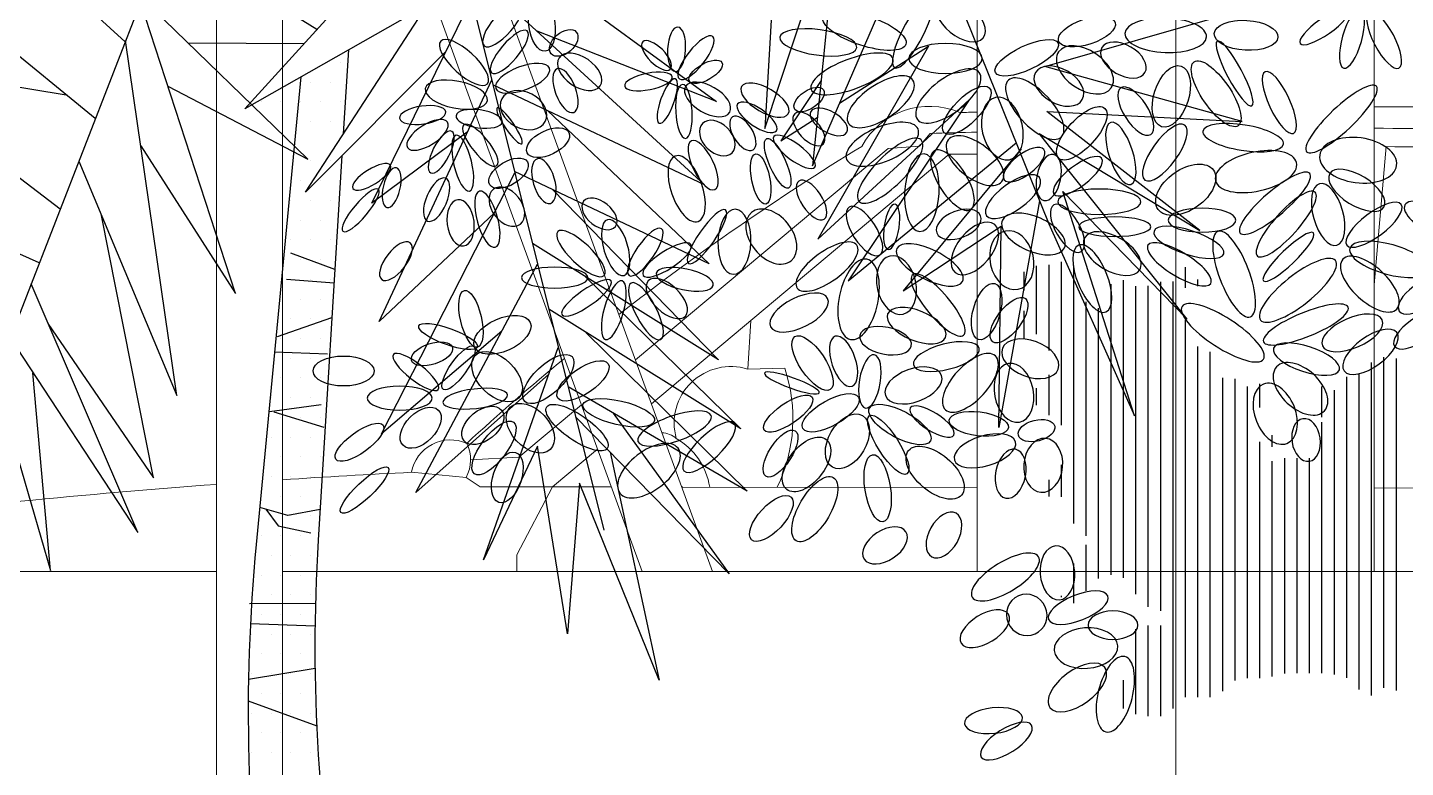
# Model space of a CAD drawing. Header units: millimetres. Extents: x 485872 to 486142, y -52344 to -52207.
# Drawn here: x 485931.875 to 485933.957, y -52337.073 to -52335.954 of the extents above; entities that cross this region are included whole.
import ezdxf

# ---------------------------------------------------------------- set-up
doc = ezdxf.new("R2010")
doc.units = ezdxf.units.MM
doc.header["$LTSCALE"] = 15
doc.linetypes.add('DASHDOTX2', pattern=[50.8, 25.4, -12.7, 0, -12.7])
doc.layers.add('251', color=251, linetype='Continuous')

# ---------------------------------------------------------------- blocks, each defined once
blk = doc.blocks.new('m4')
at = {"color": 116}
for p, q in [((1152959.275128423, 193826.0937517751), (1152959.275128423, 193828.4165380252)), ((1152960.837628423, 193820.567161775), (1152960.837628423, 193829.1717480252)), ((1152962.400128423, 193818.5246742751), (1152962.400128423, 193829.3240230251)), ((1152963.962628423, 193809.109369275), (1152963.962628423, 193829.6644817751)), ((1152965.525128423, 193796.711334275), (1152965.525128423, 193829.2179405251)), ((1152979.587628423, 193826.4158455252), (1152979.587628423, 193829.0008467751)), ((1152970.212628423, 193790.2597405251), (1152970.212628423, 193826.8848680251)), ((1152971.775128423, 193789.859359275), (1152971.775128423, 193827.3926942751)), ((1152973.337628423, 193787.8011817751), (1152973.337628423, 193826.6106155251)), ((1152981.150128423, 193826.6106155251), (1152981.150128423, 193827.4383467751)), ((1152959.275128423, 193820.0463292751), (1152959.275128423, 193823.5156342751)), ((1152967.087628423, 193795.1488342751), (1152967.087628423, 193824.6455692752)), ((1152968.650128423, 193789.8058905252), (1152968.650128423, 193823.8295030251)), ((1152962.400128423, 193810.366359275), (1152962.400128423, 193815.4605230251)), ((1152960.837628423, 193811.6323955252), (1152960.837628423, 193813.7557542752)), ((1152987.400128423, 193808.5648917751), (1152987.400128423, 193813.9691580251)), ((1152988.962628423, 193811.3223392751), (1152988.962628423, 193814.332210525)), ((1152996.775128423, 193810.133468025), (1152996.775128423, 193813.9691580251)), ((1152990.525128423, 193806.3840280251), (1152990.525128423, 193807.829785525)), ((1152963.962628423, 193800.0797567751), (1152963.962628423, 193804.102575525)), ((1152962.400128423, 193800.123750525), (1152962.400128423, 193802.2170905252)), ((1152967.087628423, 193788.2433905252), (1152967.087628423, 193794.0417067752)), ((1152963.962628423, 193787.4382980252), (1152963.962628423, 193787.6142767751))]:
    blk.add_line(p, q, dxfattribs=at)
at = {"color": 99}
for p, q in [((1152974.900128423, 193786.229691775), (1152974.900128423, 193826.6592692751)), ((1152976.462628423, 193785.7088580251), (1152976.462628423, 193827.1801017751)), ((1152978.025128423, 193773.4096292751), (1152978.025128423, 193827.212590525)), ((1152979.587628423, 193774.8408342752), (1152979.587628423, 193822.379130525)), ((1152981.150128423, 193774.8408342752), (1152981.150128423, 193819.010708025)), ((1152982.712628423, 193774.8408342752), (1152982.712628423, 193818.3393705251)), ((1153003.025128423, 193775.0487692751), (1153003.025128423, 193816.9790280251)), ((1153004.587628423, 193776.0209592751), (1153004.587628423, 193817.652475525)), ((1153006.150128423, 193775.6745667751), (1153006.150128423, 193817.518801775)), ((1152984.275128423, 193775.5778542751), (1152984.275128423, 193815.0624780252)), ((1152985.837628423, 193776.9300567751), (1152985.837628423, 193814.9251830251)), ((1152999.900128423, 193777.282970525), (1152999.900128423, 193815.1731055252)), ((1153001.462628423, 193775.8231892751), (1153001.462628423, 193815.5054980251)), ((1152998.337628423, 193777.6735955251), (1152998.337628423, 193813.532353025)), ((1152996.775128423, 193777.8507055251), (1152996.775128423, 193809.5032517751)), ((1152987.400128423, 193777.248731775), (1152987.400128423, 193808.546889275)), ((1152988.962628423, 193777.248731775), (1152988.962628423, 193806.9843892751)), ((1152990.525128423, 193777.4291330252), (1152990.525128423, 193804.5781055251)), ((1152992.087628423, 193777.8197580252), (1152992.087628423, 193804.9395442751)), ((1152993.650128423, 193777.8507055251), (1152993.650128423, 193804.9395442751)), ((1152995.212628423, 193777.8507055251), (1152995.212628423, 193804.9395442751)), ((1152965.525128423, 193786.6808905252), (1152965.525128423, 193791.6979567752)), ((1152973.337628423, 193772.7044605251), (1152973.337628423, 193783.3982680251)), ((1152974.900128423, 193772.4329380252), (1152974.900128423, 193783.8704480251)), ((1152976.462628423, 193772.4329380252), (1152976.462628423, 193783.8704480251)), ((1152971.775128423, 193773.415675525), (1152971.775128423, 193776.993989275))]:
    blk.add_line(p, q, dxfattribs=at)
for centre, major_axis, ratio in [((1152898.515900434, 193859.6455196526), (-0.4270279887633865, 3.430385377479169), 0.4751551058905485), ((1152939.159727807, 193858.8044779736), (-5.2239031156481, 1.719279948535416), 0.3432975505926021), ((1152967.174369584, 193858.6690010613), (3.565521161185224, 1.17347678606758), 0.4275251265841799), ((1152901.282575864, 193857.261834069), (1.580757441153431, 1.37496104380927), 0.6217976988643109), ((1152959.590424724, 193855.3861586392), (3.949923801293627, 1.857129364104386), 0.3460439336277846), ((1152919.151095545, 193853.6191040853), (2.045463372383011, 1.171026060101394), 0.4405650794944532)]:
    blk.add_ellipse(centre, major_axis=major_axis, ratio=ratio, dxfattribs=at)
at = {"color": 99, "extrusion": (0, 0, -1)}
for centre, major_axis, ratio, start_param, end_param in [((1152945.249506846, 193858.5522501331), (2.296166576480029, 4.414302891910512), 0.2656039420485088, 3.141592653591029, 9.424777960770616), ((1152951.260691597, 193860.2248393674), (-2.829646924349181, 2.331386157698759), 0.5664408905309731, 3.141592653588773, 9.42477796076836), ((1152893.625276244, 193859.6312690729), (2.357980928596981, 2.738771452158606), 0.3604624792959955, 3.141592653591236, 9.42477796077082), ((1152997.122017278, 193859.3326750197), (3.082087394270005, 2.142598005344139), 0.2766339460013067, 3.141592653587175, 9.424777960766761), ((1153000.554821744, 193857.7779558549), (1.040580428456838, 3.697317170117349), 0.3195007093093903, 3.141592653589461, 9.424777960769047), ((1153004.60146921, 193857.6469787138), (-1.867730787278632, 3.554743061349702), 0.3291179381053051, 3.141592653586751, 9.424777960766338), ((1152977.102329489, 193858.2333036337), (-5.145689816647013, 0.2196506414486531), 0.4215577855530091, 3.141592653589268, 9.424777960768852), ((1152985.770721878, 193853.4135095035), (-2.17776595537204, 4.082014771732417), 0.2040354111956978, 3.141592653579166, 9.424777960758751), ((1152903.279105883, 193853.6156979427), (-2.590729959487927, 1.778782582475216), 0.5947629666326071, 3.141592653586887, 9.424777960766473), ((1152937.595894236, 193853.360383529), (5.143474186409741, 1.946730746110999), 0.3432975505867848, 3.141592653590868, 9.424777960770454), ((1152966.926717321, 193853.8658302508), (-3.317868898833401, 2.261937774480067), 0.6112190586124525, 3.141592653592213, 9.424777960771797), ((1152971.76787755, 193855.1013945495), (-2.72031662733881, 1.573475975594127), 0.600770642842302, 3.141592653585382, 9.424777960764967)]:
    blk.add_ellipse(centre, major_axis=major_axis, ratio=ratio, start_param=start_param, end_param=end_param, dxfattribs=at)
at = {"color": 99}
for centre, major_axis, ratio, start_param, end_param in [((1152987.22233524, 193858.2207171184), (-4.008825567183106, 0.2322371567460219), 0.4701683909188715, 3.141592653593598, 9.424777960773183), ((1152983.446472871, 193850.8637463856), (-2.762596947903091, 4.033040389582249), 0.3668993254871539, 3.141592653586142, 9.424777960765727)]:
    blk.add_ellipse(centre, major_axis=major_axis, ratio=ratio, start_param=start_param, end_param=end_param, dxfattribs=at)
at = {"color": 99, "extrusion": (0, 0, -1)}
for centre, major_axis, ratio in [((1152888.720838566, 193854.7990446314), (-2.936744856549538, 2.687180356264517), 0.3699483664414743), ((1152894.433134152, 193856.1362125896), (2.244328229014419, 2.629237064510216), 0.3276932022966681), ((1152912.969703269, 193855.6765087544), (-1.732776403430423, 1.723898229382371), 0.4248306679345469), ((1152915.496068505, 193856.4678291514), (0.1611800826647098, 2.788769876366354), 0.4055203770552577), ((1152917.947527027, 193855.3960051428), (2.106712353660483, 2.674375867673304), 0.3327346182945785), ((1152933.341592955, 193857.3297092722), (-4.844434218336863, 0.6548387470522803), 0.3282781952517055), ((1152949.369630855, 193855.3071142751), (-4.626608817787198, 2.5264e-12), 0.408070635897431), ((1152896.103721538, 193852.8068827742), (3.383691865518058, 1.269477249184594), 0.407479314055783)]:
    blk.add_ellipse(centre, major_axis=major_axis, ratio=ratio, dxfattribs=at)
at = {"color": 116, "extrusion": (0, 0, -1)}
for centre, major_axis, ratio, start_param, end_param in [((1152901.50212553, 193851.2573794372), (-1.041415857267411, 2.74198858801405), 0.4441412918564163, 3.141592653592652, 9.42477796077224), ((1152963.64677804, 193851.8244303377), (-2.947009617352049, 1.704598937441971), 0.6377412461612629, 3.141592653591698, 9.424777960771284), ((1152911.957533047, 193852.4057437633), (2.997910375830125, 0.589436761731423), 0.3398645823124273, 3.141592653591872, 9.424777960771458), ((1152914.324985216, 193849.9307159971), (1.009903206721998, 2.790913277987265), 0.2862495792609679, 3.1415926535817, 9.424777960761286), ((1152919.394496809, 193850.1451352627), (-2.794792136332323, 1.619064012347558), 0.5260803160609842, 3.141592653583726, 9.424777960763313), ((1152941.211947378, 193849.8443913489), (4.057054794650604, 2.727207926298406), 0.4441412330368542, 3.141592653587759, 9.424777960767344), ((1152949.719081826, 193850.5785731672), (3.897712846644419, 2.950456107974627), 0.4441412330381799, 3.141592653586023, 9.424777960765608), ((1152960.603748201, 193848.9824912071), (-3.318984777932894, 3.589108068040873), 0.4441412330361734, 3.14159265359251, 9.424777960772095), ((1152896.216966394, 193848.791671061), (-2.738046721187129, 1.432688214176933), 0.7331437351852258, 3.141592653585636, 9.424777960765223), ((1152916.416697928, 193848.6389367269), (-0.1964382552465243, 3.398813798154174), 0.3050066278568006, 3.141592653589428, 9.424777960769013), ((1152926.624743487, 193850.0510782249), (-2.942063814722209, 1.713121050159455), 0.4436460732566179, 3.141592653582717, 9.424777960762302), ((1152973.328269464, 193848.6701396367), (-1.877556040661085, 2.944029638352268), 0.4325549597805178, 3.141592653592598, 9.424777960772184), ((1152883.516894618, 193848.1733909772), (2.904346305005258, 0.409659547906868), 0.3862098318011157, 3.141592653580922, 9.424777960760508), ((1152925.618653781, 193847.8887124339), (-2.441900358665214, 1.687075591229362), 0.3816662025599008, 3.141592653588082, 9.424777960767669), ((1152934.678494501, 193847.3099789842), (-2.268577327827001, 1.308379040978334), 0.5046474111566212, 3.141592653588134, 9.42477796076772), ((1152956.528754408, 193846.4671157235), (-0.8882534851838519, 3.916072301560452), 0.6347273599877072, 3.141592653594257, 9.424777960773843), ((1152884.127389961, 193845.6715716058), (2.521518461332092, 1.59843266920668), 0.4363493663790301, 3.141592653581337, 9.424777960760924), ((1152890.618015204, 193847.6977547769), (-2.906660530904677, 0.3929032481914995), 0.3862098318063261, 3.141592653585326, 9.424777960764912), ((1152890.77716244, 193844.379526207), (-2.079250266984848, 2.562215568154189), 0.3261326195128642, 3.14159265359218, 9.424777960771765), ((1152920.612184548, 193845.2725839409), (-1.862291125738223, 1.841241584078261), 0.6848786764404905, 3.141592653590684, 9.42477796077027), ((1152923.840624066, 193845.8622826373), (-1.296279392808892, 2.072196637794273), 0.5020725754193613, 3.141592653582615, 9.424777960762201), ((1152932.1642374, 193846.4220701291), (-1.778027726945259, 1.922736646003241), 0.5046474111400717, 3.141592653590207, 9.424777960769793), ((1152941.404002646, 193844.5007923301), (4.497408276702295, 1.915900695006919), 0.4441412330339092, 3.141592653591718, 9.424777960771305), ((1152885.855021684, 193843.5043851549), (1.32510923862504, 2.616702870188622), 0.3668991489791288, 3.141592653595822, 9.424777960775408), ((1152888.556197707, 193842.1148396125), (-0.8448430344683256, 3.513855912459948), 0.3134456445601396, 3.141592653592671, 9.424777960772255), ((1152930.315682954, 193843.5368089967), (-2.58558828081831, 1.935707778421184), 0.3214934968299314, 3.141592653591388, 9.424777960770975), ((1152942.388590135, 193841.1636627387), (3.89226578811323, 3.885274036506221), 0.343297550587468, 3.141592653588964, 9.42477796076855), ((1152953.07553419, 193842.4270620503), (-3.379672017319967, 2.621874724842697), 0.5075900318093348, 3.141592653587385, 9.42477796076697), ((1153001.338522641, 193842.4792380281), (-4.844434218335714, 0.6548387470607797), 0.5793146594300831, 3.141592653589924, 9.42477796076951), ((1152918.840250524, 193841.8602520999), (-1.481655851189649, 3.065162175370765), 0.3881903457731046, 3.14159265359084, 9.424777960770427), ((1152950.232508044, 193839.9762122514), (-2.307389621308648, 3.704967023702387), 0.4109272329431608, 3.14159265358652, 9.424777960766107), ((1152959.255664108, 193841.9243998552), (2.498005564783682, 1.906808169843948), 0.4205395323794189, 3.141592653584333, 9.424777960763919), ((1152988.470411366, 193841.0478995251), (5.114598306700554, 1.128747249986937), 0.4686012682058858, 3.141592653588585, 9.424777960768171), ((1152877.082052015, 193840.3878607703), (2.357400157578978, 1.465826004844599), 0.3468602048304894, 3.141592653584318, 9.424777960763905), ((1152898.782568146, 193839.8600113654), (-0.8261959729114013, 2.81432915970131), 0.4634516805135163, 3.141592653588252, 9.424777960767836), ((1152916.764929944, 193838.8867442944), (-1.430041521772838, 4.123809980651899), 0.4541826999643324, 3.141592653587713, 9.4247779607673), ((1152946.383973534, 193838.3901756073), (0.2763273887252677, 4.880676167747648), 0.4441412330360915, 3.141592653587942, 9.424777960767528), ((1152879.60622096, 193839.0282059847), (0.5921212129285653, 2.497218290383944), 0.4193133836076993, 3.141592653589976, 9.424777960769562), ((1152885.273120585, 193837.5133285454), (1.148120338026174, 2.6990494798003), 0.4441412918452967, 3.141592653588356, 9.424777960767942), ((1152990.855962379, 193837.0581124645), (4.373308543564558, 3.750776810625291), 0.2621545250056063, 3.141592653592241, 9.424777960771827), ((1153001.168980437, 193838.6885119953), (-3.41007576400678, 2.120377279780111), 0.4701683909214161, 3.1415926535885, 9.424777960768086)]:
    blk.add_ellipse(centre, major_axis=major_axis, ratio=ratio, start_param=start_param, end_param=end_param, dxfattribs=at)
at = {"color": 116}
for centre, major_axis, ratio, start_param, end_param in [((1152977.803102121, 193850.5292584828), (1.236512551707205, 3.820425792270794), 0.5406937247945911, 3.141592653593774, 9.42477796077336), ((1152952.048069611, 193848.7688819156), (2.833541311994913, 2.845287359528726), 0.3996430571079749, 3.141592653585049, 9.424777960764636), ((1152966.522894535, 193845.8749625323), (2.904111387894667, 3.140469242790489), 0.4193135571300206, 3.141592653589022, 9.424777960768608), ((1152928.225933057, 193842.0872490023), (-1.381210883929706, 3.111716522649866), 0.3050066278490877, 3.141592653590293, 9.424777960769879), ((1152926.095959863, 193840.1187653722), (-0.6425364400484297, 3.165340153029838), 0.3507202997666546, 3.141592653584021, 9.424777960763606)]:
    blk.add_ellipse(centre, major_axis=major_axis, ratio=ratio, start_param=start_param, end_param=end_param, dxfattribs=at)
at = {"color": 116, "extrusion": (0, 0, -1)}
for centre, major_axis, ratio in [((1152887.751734167, 193850.7461149813), (-3.905849256247339, 0.7679519561961932), 0.4268634163490958), ((1152991.410413316, 193849.7520956584), (-1.795150107108316, 3.88250513336176), 0.3089678629814154), ((1152999.237846165, 193847.6706198803), (4.38802024214423, 4.126216855250804), 0.2507565038124098), ((1152894.449623726, 193846.812601481), (-1.533633446821644, 2.250755955909848), 0.2079589912549897), ((1152971.442537624, 193843.3414923675), (-1.272992048537811, 3.900359342348337), 0.3681318380923397), ((1152976.994050965, 193843.4534139931), (2.507777542496226, 3.465178468039318), 0.3751751181239458), ((1152986.856819989, 193845.3264871827), (-5.0839271840985, 0.8246541576330916), 0.3115860873611409), ((1152962.367453621, 193840.3066049769), (0.6137839480035212, 2.903854451786917), 0.5088881731898943), ((1152966.023358715, 193840.4730105563), (3.00487279219193, 2.249606281205157), 0.3520796512131854), ((1152957.872350304, 193837.8872272367), (3.328136881146057, 2.399336711563992), 0.4141482915485029)]:
    blk.add_ellipse(centre, major_axis=major_axis, ratio=ratio, dxfattribs=at)
at = {"color": 116}
for centre, major_axis, ratio in [((1152932.18676863, 193850.1250736265), (1.800558957621684, 1.233164351328286), 0.5190659993035595), ((1152899.303657695, 193844.6963518415), (2.637399272235528, 1.283422566377531), 0.5213831405588766), ((1152894.328771394, 193840.8409659425), (2.367631721430429, 1.449241667435154), 0.5304920231883962), ((1152979.626095842, 193838.7605444734), (3.495559919498477, 2.465252698309888), 0.5958665064445067)]:
    blk.add_ellipse(centre, major_axis=major_axis, ratio=ratio, dxfattribs=at)
at = {"extrusion": (0, 0, -1)}
for centre, major_axis, ratio, start_param, end_param in [((1152875.697203725, 193836.171203843), (2.22446719780374, 2.646061682476154), 0.2621544121154561, 3.141592654062442, 9.424777961242027), ((1152891.661958566, 193835.0411520481), (-0.9909326426521914, 3.529917227187312), 0.3553130334915486, 3.141592653354037, 9.424777960533623), ((1152894.118484196, 193836.624290216), (-1.702010773933518, 2.192975308733766), 0.6733166671764056, 3.141592653981497, 9.424777961161084), ((1152932.486729225, 193837.4655854213), (-1.59459330268588, 2.399127603825472), 0.4587703874403212, 3.141592653474817, 9.424777960654401), ((1152968.742677253, 193837.2527217751), (5.237669920315966, 2.24415e-11), 0.3063930038608005, 3.141592653603777, 9.424777960783363), ((1152888.294614043, 193834.5927586749), (-0.3555918708216184, 2.911460600127418), 0.5793146006030724, 3.141592653714351, 9.424777960893936), ((1152905.783987659, 193835.7162414583), (-2.00945798606024, 1.596491566649519), 0.5958665465922715, 3.141592653789205, 9.424777960968791), ((1152939.145969154, 193833.567822457), (-1.929748231383586, 3.014274317867513), 0.4220047727178968, 3.141592653828902, 9.424777961008488), ((1152964.729360996, 193833.9122775578), (-1.710875072704966, 2.943370467233353), 0.4436460732749166, 3.14159265373412, 9.424777960913707), ((1152922.777956703, 193832.2082962034), (0.1458329696909919, 4.100249321640643), 0.5061811985498196, 3.141592653645728, 9.424777960825315), ((1152927.438414106, 193832.8607023037), (-2.490916933554516, 3.037515721347002), 0.6728632887467771, 3.141592653552114, 9.4247779607317), ((1152951.02319315, 193834.4017331858), (2.762130273061184, 1.086157339281127), 0.5724991584751585, 3.141592653556344, 9.42477796073593), ((1152960.435078427, 193833.1912951621), (-3.90920500365148, 1.73623911294945), 0.5075900318044347, 3.141592653601064, 9.42477796078065), ((1152970.677795931, 193834.1068805252), (-4.539313758490606, 4.0965e-12), 0.2703468007308907, 3.141592653586454, 9.424777960766038), ((1152981.672782478, 193834.9275342751), (-4.277430305257439, 9.6937e-12), 0.3531061003184206, 3.141592653583373, 9.42477796076296), ((1152953.061633032, 193831.3590564735), (2.494432890702882, 3.034629051980213), 0.5527090986783985, 3.141592653779188, 9.424777960958773), ((1152957.712451686, 193829.8939186699), (-0.807133264007927, 3.665859355117536), 0.7293077176389778, 3.141592653801221, 9.424777960980807), ((1152970.364987042, 193830.7142122507), (-3.467614869248032, 2.024910774127131), 0.5406937248095525, 3.141592653705397, 9.424777960884983), ((1152980.022784108, 193832.123964739), (-4.398175685419115, 1.435813286153487), 0.3264565460229765, 3.141592653558737, 9.42477796073832), ((1152880.148218996, 193829.768640179), (1.795570676422236, 2.319261595941119), 0.4441412918438953, 3.1415926533886, 9.424777960568184), ((1152934.433021873, 193829.0760580959), (3.753005300115135, 2.705634929391889), 0.4080706359096248, 3.141592653651122, 9.424777960830708), ((1152947.380025734, 193829.295431274), (-4.134731060963953, 2.075935501239856), 0.4080706359046518, 3.141592653478633, 9.424777960658217), ((1152967.855466844, 193827.5796300754), (-1.71698467080964, 4.202062950032792), 0.4159181988152897, 3.141592653304797, 9.424777960484382), ((1152978.813330295, 193829.3688379415), (-3.947611872401052, 2.412855084014453), 0.3264565460204443, 3.141592653372193, 9.42477796055178), ((1153005.25004227, 193829.9893936704), (-4.961503847763383, 1.381973104595059), 0.3665719364348392, 3.141592653645815, 9.4247779608254), ((1152938.422553992, 193824.9569283491), (1.02829068153969, 5.046680925948863), 0.4765436346604969, 3.141592653493511, 9.424777960673095), ((1152943.193767662, 193826.7540607247), (-0.8338442399130046, 3.659876050073406), 0.6538622422370975, 3.141592653919067, 9.424777961098652), ((1153002.807472895, 193826.8705258568), (-3.404305721753439, 3.133083418142879), 0.4692812965824268, 3.141592653671614, 9.4247779608512), ((1152916.518700035, 193827.4798645309), (-3.586964112479492, 0.7589147442792085), 0.3604624704462728, 3.141592653611148, 9.424777960790735), ((1152904.157972278, 193825.1387512697), (3.082087394302178, 2.142598005351343), 0.2766339460016185, 3.141592653612687, 9.424777960792273), ((1152907.590777994, 193823.584032105), (1.0405804284864, 3.697317170176714), 0.3195007093219215, 3.141592653746139, 9.424777960925724), ((1152911.63742421, 193823.4530549638), (-1.867730786795504, 3.554743061608364), 0.3291179380789113, 3.141592653195555, 9.42477796037514), ((1152914.262756997, 193825.0580254307), (-2.342874824626258, 2.223323844580726), 0.5260803160662356, 3.141592653468666, 9.424777960648251), ((1153009.179664133, 193825.3135592844), (2.660755539500343, 1.831013741172336), 0.4676269773113177, 3.141592653914794, 9.42477796109438), ((1152930.922767472, 193823.2912493436), (3.595290950684594, 1.788434931551325), 0.4701683909173921, 3.141592653646532, 9.424777960826118), ((1153000.612345434, 193820.7285719453), (3.765654238432158, 1.628852329681608), 0.4601647450207687, 3.141592653555652, 9.424777960735236), ((1153008.939287928, 193821.1102736055), (3.027614244446145, 2.067804419678382), 0.4119570754688581, 3.141592653644472, 9.424777960824057), ((1152949.469355292, 193817.7415044741), (4.147439380887651, 1.046497300973212), 0.3751751181191516, 3.141592653557204, 9.424777960736789), ((1152960.04033552, 193817.469462779), (-3.514462097514247, 1.31853899618979), 0.6035649521521608, 3.141592653547444, 9.424777960727031), ((1152994.822917714, 193817.4266356594), (-4.146988040800387, 1.361366115585241), 0.3676715682968723, 3.141592653655276, 9.424777960834863), ((1152952.499318859, 193814.4337373084), (3.14118206383913, 3.396834466699967), 0.4692812965749158, 3.141592653594051, 9.424777960773637), ((1152945.32128326, 193814.1089786141), (3.531253912529884, 1.272884410917464), 0.5532678919939166, 3.141592653527673, 9.424777960707258), ((1152957.980874603, 193813.1845907151), (-0.6961111802237412, 3.688552309914211), 0.6538622422292149, 3.141592653632358, 9.424777960811943), ((1152994.07428739, 193813.6844207075), (-3.018912716905823, 2.778394817458468), 0.5982143157660831, 3.141592653672304, 9.42477796085189), ((1152990.890587812, 193810.5413395746), (-1.479474388875383, 3.733064700484054), 0.6347273599968263, 3.141592653637879, 9.424777960817464), ((1152890.137858674, 193812.4392233915), (4.074587248983858, 0.4806771334052467), 0.2991070527151061, 3.141592653453305, 9.424777960632891), ((1152915.237234253, 193808.6785057772), (4.608947919472919, 1.629403497839216), 0.3282781952344492, 3.141592653544772, 9.42477796072436), ((1152947.665977976, 193809.5594542009), (-2.734373303492013, 1.71913757430387), 0.3507202997324193, 3.14159265341744, 9.424777960597025), ((1152919.589213592, 193806.3459873365), (3.166047331127913, 3.004491938348035), 0.3460439336118777, 3.14159265341456, 9.424777960594145), ((1152994.782027724, 193807.2338490562), (-0.3960818015115081, 2.676986468872782), 0.6627858933986527, 3.141592653462856, 9.424777960642443), ((1152954.324346492, 193805.8700732718), (3.845788181250203, 1.155218503437413), 0.4701683909134437, 3.141592653669978, 9.424777960849564), ((1152961.67280236, 193804.0436603167), (0.291783562338308, 3.391958958406986), 0.7209249640844592, 3.141592653708485, 9.424777960888072), ((1152912.016721895, 193803.3687323869), (3.655564027832281, 2.835905638327572), 0.5304919572242283, 3.141592653593866, 9.424777960773453), ((1152957.565220568, 193802.984028426), (0.6049141045702027, 3.083833349023816), 0.6007706428154905, 3.141592653587513, 9.424777960767097), ((1152949.171295184, 193795.2566790387), (1.536419489388855, 2.741416486290135), 0.6007706428295151, 3.14159265332654, 9.424777960506127), ((1152941.753387511, 193793.9530927739), (2.630243410976126, 1.719816500929333), 0.6007706428360815, 3.141592653440627, 9.424777960620213), ((1152963.464955647, 193790.4984984232), (-0.2355534740162508, 3.39632710194304), 0.6377412461341013, 3.141592653413392, 9.424777960592978), ((1152956.908151877, 193789.9776362724), (4.171061545795516, 2.549431752343519), 0.3862097141226846, 3.14159265340181, 9.424777960581396), ((1152966.077650598, 193786.1129535521), (3.728800324383815, 1.490189473236525), 0.3996430571137139, 3.141592653768587, 9.424777960948171), ((1152959.597609907, 193785.2031573094), (-1.048030234039842, 2.399985715791072), 0.9732484374712892, 3.141592653432334, 9.42477796061192), ((1152954.305433958, 193783.4569329731), (2.979329465245715, 1.821022551793868), 0.5136590919527365, 3.141592653530175, 9.42477796070976), ((1152967.06646879, 193781.01785119), (4.004798382297643, 0.2936093349826864), 0.6347273599921563, 3.141592653537212, 9.424777960716797), ((1152970.756058113, 193775.2049322191), (1.200581559656374, 4.738772055924814), 0.4441412330230083, 3.141592653489698, 9.424777960669283), ((1152965.972076522, 193776.0540679416), (3.454929401350762, 2.521878833426672), 0.5075900317846453, 3.141592653446031, 9.424777960625617), ((1152955.410388999, 193771.8900858462), (3.645118173445393, 0.3941784290003639), 0.4377042603394249, 3.141592653585446, 9.424777960765033), ((1152957.028286843, 193769.3095964679), (3.16555532999258, 2.017237807188716), 0.4023767113911142, 3.141592653590761, 9.424777960770347)]:
    blk.add_ellipse(centre, major_axis=major_axis, ratio=ratio, start_param=start_param, end_param=end_param, dxfattribs=at)
for centre, major_axis, ratio in [((1152992.276429312, 193834.4335985846), (3.624205889086916, 4.019661809902933), 0.2790677026597597), ((1152997.556397804, 193835.6470694628), (-1.08787936870216, 3.865376437547694), 0.4701683909146924), ((1152942.579057595, 193834.0962820389), (0.4300504219348551, 2.848437763907702), 0.327693219508683), ((1153003.333250727, 193834.3451978092), (3.424157303877561, 2.563504783829884), 0.3531061002804761), ((1153012.295518308, 193834.1116286254), (-5.068048864317701, 2.740261850393637), 0.3276931188086658), ((1152907.83344163, 193831.4777646039), (-1.050880542698051, 3.51253657867999), 0.4119570755194538), ((1152919.317366707, 193832.8411182418), (2.338217035117645, 3.371357716332472), 0.2530905992598008), ((1152903.437910661, 193830.7251236773), (-2.916777761994432, 2.759895652431108), 0.3291179381138175), ((1152911.556451, 193830.906199771), (2.039721326936454, 2.940971745720673), 0.3165036397944722), ((1152985.716642773, 193828.1388086443), (-2.0502081488805, 5.384310619345895), 0.3276931188120089), ((1152992.552730177, 193830.298123855), (3.141616754292143, 3.030028329993879), 0.2162775326692769), ((1152914.289926908, 193829.9133170809), (3.002453485209176, 1.948089055899532), 0.3165036398086412), ((1152993.747743646, 193826.091038773), (4.716075223342607, 3.746868248236252), 0.3134455939661594), ((1152900.140844814, 193827.6916755251), (-4.190136108780279, 1.77048e-11), 0.3154046709246369), ((1152948.433248904, 193824.2512893236), (-3.201884519161528, 3.808725048483139), 0.303547337577937), ((1152984.284973767, 193820.7462509439), (-5.126139655543662, 3.326005418652199), 0.3089677713015399), ((1152945.718142997, 193821.6452366272), (-3.640320426105853, 1.476223602085225), 0.4806165406694709), ((1152994.745498921, 193821.7854630723), (5.334385498228891, 2.176806297096887), 0.2621545249984536), ((1152941.809101876, 193819.7440277711), (-3.248984046950118, 0.6692209960542675), 0.512236143997923), ((1153002.886600476, 193818.3465510063), (3.314904552658978, 2.417585481645663), 0.4601647450450574), ((1152936.532589691, 193817.1563389441), (-1.06307623211326, 3.142232168825772), 0.4553210458730785), ((1152882.658144551, 193815.798656894), (-2.827063872284882, 2.194877619202792), 0.2901282360105667), ((1152939.839420167, 193814.6238773116), (0.5574454949120066, 3.358538036547225), 0.3881903457562103), ((1152930.014685161, 193814.4234805752), (-3.449132011509786, 1.243282550059053), 0.1802312352420858), ((1152880.623476511, 193812.5095730251), (-4.102841912070288, 5.842e-13), 0.3681318380876017), ((1152970.458299876, 193783.9101992751), (-3.142602297477424, 3.33787e-11), 0.5707322616693908)]:
    blk.add_ellipse(centre, major_axis=major_axis, ratio=ratio, dxfattribs=at)
for centre, major_axis, ratio in [((1152954.546043461, 193823.418912968), (1.013683787882842, 3.52345119306945), 0.4634516804770275), ((1152889.592168296, 193822.5101843373), (-0.8258263774392375, 3.572152562133565), 0.3604624704777092), ((1152957.360967429, 193822.3340521463), (2.05786400644529, 2.712142871058043), 0.4436460732709985), ((1152893.549501385, 193820.4956517417), (3.510951712190221, 1.55761996666989), 0.5406935426139337), ((1152886.722496147, 193820.2701202007), (-3.695498525887009, 1.332088425515691), 0.2643390864127333), ((1152932.620832667, 193816.927079864), (-2.234283256014539, 3.336554338987766), 0.3996430570902531), ((1152888.036150497, 193816.3098805228), (1.918533323655238, 2.706101248045377), 0.3130331702262361), ((1152892.875897, 193815.2136099664), (-2.727846422616816, 2.70403694110444), 0.6144245619186006), ((1152899.342821056, 193814.9191405457), (2.980186383035631, 2.819893770617309), 0.4371566234355219), ((1152903.705513552, 193814.6799423616), (3.168983879442782, 2.170369336551148), 0.4178085853101827), ((1152953.559983431, 193809.2681379298), (-3.724779991907131, 0.4647611545711528), 0.402376711391308), ((1152960.834903942, 193808.4225882786), (2.285324269692498, 0.5766415034108038), 0.5607193251835728)]:
    blk.add_ellipse(centre, major_axis=major_axis, ratio=ratio)
for centre, major_axis, ratio, start_param, end_param in [((1152884.68645832, 193818.0890095793), (2.569493852517885, 0.8490221959054935), 0.4883685195035577, 3.141592653498468, 9.424777960678055), ((1152873.549421214, 193815.9289655249), (3.840958459302782, 8.68883e-11), 0.4915396045875993, 3.14159265354377, 9.424777960723356), ((1152908.209752105, 193810.6619018616), (-4.511179932589439, 1.027017413740766), 0.3264565460356602, 3.141592653698737, 9.424777960878323), ((1152929.55246956, 193810.5628950065), (3.025976362522479, 2.070200518388217), 0.3604624704813028, 3.141592653746761, 9.424777960926347), ((1152934.899297536, 193810.6599082414), (3.497305887204952, 1.973187283784865), 0.3996430570989054, 3.141592653487498, 9.424777960667084), ((1152883.261056282, 193808.7848836716), (2.224152140615762, 2.220156853431002), 0.6007706428344349, 3.141592653637465, 9.424777960817051), ((1152891.088242772, 193809.071080357), (2.365311900273386, 1.933960168237014), 0.6179356297774558, 3.141592653495068, 9.424777960674655), ((1152897.081129506, 193808.7235369741), (-2.489238583448016, 2.691831051025808), 0.6436829157208904, 3.141592653609869, 9.424777960789456), ((1152902.956583721, 193808.7925643736), (-3.811352798984211, 2.622803651587898), 0.3468599752752184, 3.141592653550059, 9.424777960729644), ((1152937.012005381, 193807.0650853788), (1.890524291144156, 3.242823896351324), 0.6287135971920685, 3.141592653562127, 9.424777960741713), ((1152943.627333568, 193809.1893830916), (-3.839431394476266, 2.075956183725261), 0.3892994006108031, 3.141592653730603, 9.424777960910188), ((1152875.55463629, 193806.9460924966), (2.974079632073057, 2.144088028670072), 0.3604624704606512, 3.14159265342515, 9.424777960604736), ((1152892.495824146, 193806.2286349839), (2.47551177649694, 3.271873041450563), 0.3911399596942938, 3.141592653392801, 9.424777960572387), ((1152942.146398508, 193806.6352641044), (-2.358496334526393, 3.672645170927536), 0.302788466640451, 3.141592653898255, 9.42477796107784), ((1152928.586366575, 193805.5298408917), (1.841890598148616, 2.863208383521886), 0.4159180827483469, 3.141592653366551, 9.424777960546137), ((1152931.854859767, 193804.1519501376), (2.49432990637762, 3.146892887237127), 0.5642020261618547, 3.141592653763762, 9.424777960943347), ((1152894.167008755, 193802.526604087), (1.057289668254028, 3.144183938008237), 0.5406938231726729, 3.141592653802038, 9.424777960981624), ((1152948.054829115, 193803.1142919027), (-3.334140692692398, 2.816794872267448), 0.5406936339369585, 3.141592653532214, 9.4247779607118), ((1152876.18897196, 193800.927568012), (2.972151463385742, 2.828361262759157), 0.2530905993010375, 3.141592653915148, 9.424777961094733), ((1152940.818904469, 193801.1564692714), (-0.6515572962880255, 4.227515003730265), 0.37517511811606, 3.141592653585791, 9.424777960765377), ((1152932.898268465, 193798.5182938811), (2.336292456729411, 3.993400394261502), 0.4284742516107727, 3.14159265325564, 9.424777960435227), ((1152927.433091089, 193797.3579007241), (2.489238583604892, 2.691831050880737), 0.4377042603384295, 3.141592653693416, 9.424777960873001)]:
    blk.add_ellipse(centre, major_axis=major_axis, ratio=ratio, start_param=start_param, end_param=end_param)
blk = doc.blocks.new('e48')
at = {"color": 97}
for p, q in [((26.39885506768854, 9.648789582274249), (26.65429951685041, 8.621853257493852)), ((26.22559015541239, 9.366897320526126), (25.98267759487695, 8.74138527378371)), ((26.82739732828492, 9.05354864274128), (26.92201198279704, 9.339967981889462)), ((26.14004891674028, 9.146624333551962), (25.9618383340738, 9.309639656227537)), ((26.90693096522409, 9.294314429496387), (26.87842269111533, 9.013301470635302)), ((26.34601392162532, 9.159682644729784), (26.18441054307962, 9.260857750001046)), ((26.33369564584226, 8.985010807027548), (26.50032618240528, 9.240855982775473)), ((26.55341112254883, 9.244673301627437), (26.77553164247323, 9.082256842953614)), ((26.2685202343136, 9.074602149913096), (26.4144312001329, 9.234798129763046)), ((26.50267795105734, 9.231401415787696), (26.76235507175855, 8.992906707935864)), ((26.10796781371178, 9.064013881573429), (25.92973739803358, 9.2097398257187)), ((26.3365034636044, 9.02048292046166), (26.15823316974419, 9.193449698571815)), ((26.25864708533351, 8.876023334558557), (26.15660193092953, 9.189249176674368)), ((26.46427801899921, 9.185507492083136), (26.2685202343136, 9.074602149913096)), ((26.40509922583286, 8.973271569916633), (26.51228590678775, 9.192775566688953)), ((26.77553164247323, 9.082256842953614), (26.5826451991413, 9.157957265536787)), ((26.19564333648049, 8.766540681381557), (26.1405021398576, 9.147791405848)), ((26.2078621440989, 9.145297179107333), (26.33224423780686, 9.14456487767826)), ((26.48440618990313, 9.135681632717523), (26.33369564584226, 8.985010807027543)), ((26.07013155704061, 8.966583619839351), (25.86266128255795, 9.12469305725788)), ((26.41300900578546, 8.846072822575538), (26.53390485635219, 9.105863188345321)), ((26.18606233541306, 9.098820973029476), (26.3365034636044, 9.02048292046166)), ((26.50765004400625, 9.049444814426016), (26.40509922583286, 8.973271569916633)), ((26.15683621201825, 9.034856300588551), (26.25864708533351, 8.876023334558557)), ((26.04775882872985, 8.908972720485206), (25.82912294019502, 9.006825647715091)), ((26.41540765313036, 8.725341916554715), (26.55883741403801, 9.005629461438073)), ((26.53688412059876, 8.962728778335364), (26.41300900578546, 8.846072822575538))]:
    blk.add_line(p, q, dxfattribs=at)
at = {"color": 99}
for p, q in [((26.84392778562127, 9.335519826944164), (26.82739732828492, 9.05354864274128)), ((27.12799821071556, 9.119906484550727), (27.32539290436503, 9.176445195217873)), ((26.33223304505424, 9.144564943575757), (26.33223172771457, 9.144551142819589)), ((25.86266128255795, 9.12469305725788), (26.07682457813863, 9.089477422071653)), ((26.88771526009143, 9.104900572475932), (26.84440578256172, 9.040132918705957)), ((26.33930344961902, 9.103230042521668), (26.33930344961902, 9.103230042521668)), ((26.28632686099024, 9.082039407070162), (26.28632686099024, 9.082039407070162)), ((26.30751749644176, 9.082039407070162), (26.30751749644176, 9.082039407070162)), ((26.32870813189328, 9.082039407070162), (26.32870813189328, 9.082039407070162)), ((26.34989876734477, 9.082039407070162), (26.34989876734477, 9.082039407070162)), ((26.37108940279629, 9.082039407070162), (26.37108940279629, 9.082039407070162)), ((26.36049408507054, 9.060848771618659), (26.36049408507054, 9.060848771618659)), ((26.84440578256172, 9.040132918705957), (26.88370017438462, 9.065322900735882)), ((26.09020952348675, 9.018285392108668), (26.19564333648049, 8.766540681381557)), ((26.33930344961902, 9.018467500715653), (26.33930344961902, 9.018467500715653)), ((26.36049408507054, 9.018467500715653), (26.36049408507054, 9.018467500715653)), ((26.32870813189328, 8.997276865264144), (26.32870813189328, 8.997276865264144)), ((26.34989876734477, 8.997276865264144), (26.34989876734477, 8.997276865264144)), ((26.37108940279629, 8.997276865264144), (26.37108940279629, 8.997276865264144)), ((26.31811281416751, 8.976086229812637), (26.31811281416751, 8.976086229812637)), ((26.33930344961902, 8.976086229812637), (26.33930344961902, 8.976086229812637)), ((26.36049408507054, 8.976086229812637), (26.36049408507054, 8.976086229812637)), ((26.17048957970826, 8.678140124224468), (26.11467400096927, 8.959871467466787))]:
    blk.add_line(p, q, dxfattribs=at)
at = {"color": 100}
for p, q in [((27.0163513512438, 9.238515362054157), (27.13254914352882, 8.950771742221116)), ((27.00323206559406, 9.141949769148596), (26.88417174715596, 8.934483736146365)), ((26.76235507175855, 8.992906707935864), (26.53524922944825, 9.100458547254293)), ((26.88417174715596, 8.934483736146365), (27.04683111371557, 9.084214130679563)), ((27.04683111371557, 9.084214130679563), (26.91675124938686, 8.889684709041761)), ((26.59390860826574, 9.072678882843572), (26.76762825839359, 8.908107543041806)), ((27.29472880539729, 8.943824893118236), (27.13015403557455, 9.071513827789282)), ((27.13015403557455, 9.071513827789282), (27.34024496453264, 9.060734077319232)), ((27.28107372995657, 8.848476917608023), (27.12224858542473, 9.04803616841491)), ((27.12224858542473, 9.04803616841491), (27.29472880539729, 8.943824893118236)), ((26.91675124938686, 8.889684709041761), (27.09737734110504, 9.037977765562264)), ((27.10284445394336, 9.031505927393637), (26.97611853770101, 8.878900856835067)), ((26.76762825839359, 8.908107543041806), (26.55845497074901, 9.00716695777814)), ((26.5991817949008, 8.9878797179495), (26.77745439787293, 8.804863289785217)), ((27.12248786852004, 8.975686739608186), (27.0788876818981, 8.732046276827697)), ((27.22453802493064, 8.744504344771462), (27.14740177294667, 8.985748674947242)), ((27.14740177294667, 8.985748674947242), (27.28107372995657, 8.848476917608023)), ((26.97611853770101, 8.878900856835067), (27.08126293608453, 8.948426988841364)), ((27.0788876818981, 8.732046276827697), (27.08126293608453, 8.948426988841364)), ((27.13254914352882, 8.950771742221116), (27.22453802493064, 8.744504344771462)), ((26.77745439787293, 8.804863289785217), (26.57767359273279, 8.929904362751444)), ((26.63392700410091, 8.894695840538574), (26.80165643173945, 8.730603718535953)), ((26.80165643173945, 8.730603718535953), (26.59527225842555, 8.859154306812332)), ((26.63512632777341, 8.834330387528162), (26.80836688801958, 8.663770424205273)), ((26.80836688801958, 8.663770424205273), (26.61601566420697, 8.775761784616243)), ((26.7892000948155, 8.574899506986682), (26.62407051551628, 8.74337971709668)), ((26.66436040436591, 8.747614351437507), (26.7892000948155, 8.574899506986682)), ((26.66100677519407, 8.705693986789619), (26.71372584979875, 8.460398432354795)), ((26.62818112345713, 8.672158334658615), (26.6152456966515, 8.510465499588207)), ((26.71372584979875, 8.460398432354795), (26.62818112345713, 8.672158334658615))]:
    blk.add_line(p, q, dxfattribs=at)
at = {"color": 62}
for p, q in [((26.87842269111533, 9.013301470635302), (26.9744856468904, 9.234662340343764)), ((26.907665184054, 9.080685860560779), (27.00323206559406, 9.141949769148596)), ((27.34024496453264, 9.060734077319232), (27.12799821071556, 9.119906484550727)), ((26.45254831173895, 8.662101156749412), (26.58319163591, 8.907720756887414)), ((26.01640894368805, 8.828245191557006), (26.1537204085268, 8.619206419453075)), ((26.54479390055136, 8.835530030994262), (26.41540765313036, 8.725341916554715)), ((26.52515121540205, 8.589996466628092), (26.60548990827854, 8.818077368862227)), ((26.06005369920649, 8.578479565425972), (26.04088998932096, 8.79097599684751)), ((26.59535227378373, 8.789296706154042), (26.45254831173895, 8.662101156749412)), ((26.00807063474448, 8.757436402134076), (26.06005369920649, 8.578479565425972)), ((26.6152456966515, 8.510465499588207), (26.58313388283242, 8.711923818178553))]:
    blk.add_line(p, q, dxfattribs=at)
at = {"color": 47}
for p, q in [((26.37999438712754, 9.137757130343637), (26.37444256870125, 9.047573791310473)), ((26.37108940279629, 9.124420677973177), (26.37108940279629, 9.124420677973177)), ((26.32881551067896, 9.108762059657066), (26.28083936544062, 8.606152818539826)), ((26.36049408507054, 9.103230042521668), (26.36049408507054, 9.103230042521668)), ((26.33930344961902, 9.060848771618659), (26.33930344961902, 9.060848771618659)), ((26.37301075778646, 9.0243155578374), (26.34755799196785, 8.610862661344765)), ((26.32870813189328, 8.954895594361137), (26.32870813189328, 8.954895594361137)), ((26.34989876734477, 8.954895594361137), (26.34989876734477, 8.954895594361137)), ((26.31811281416751, 8.933704958909628), (26.31811281416751, 8.933704958909628)), ((26.33930344961902, 8.933704958909628), (26.33930344961902, 8.933704958909628)), ((26.36049408507054, 8.933704958909628), (26.36049408507054, 8.933704958909628)), ((26.36546255627803, 8.901703115668774), (26.3182003963718, 8.919392940353628)), ((26.32870813189328, 8.912514323458126), (26.32870813189328, 8.912514323458126)), ((26.34989876734477, 8.912514323458126), (26.34989876734477, 8.912514323458126)), ((26.3645575515566, 8.887002284094018), (26.31354562505717, 8.891083238213982)), ((26.31811281416751, 8.891323688006622), (26.31811281416751, 8.891323688006622)), ((26.33930344961902, 8.891323688006622), (26.33930344961902, 8.891323688006622)), ((26.36049408507054, 8.891323688006622), (26.36049408507054, 8.891323688006622)), ((26.30751749644176, 8.870133052555111), (26.30751749644176, 8.870133052555111)), ((26.32870813189328, 8.870133052555111), (26.32870813189328, 8.870133052555111)), ((26.34989876734477, 8.870133052555111), (26.34989876734477, 8.870133052555111)), ((26.30385608661649, 8.829713886292133), (26.36229705336428, 8.850282914112466)), ((26.31811281416751, 8.848942417103608), (26.31811281416751, 8.848942417103608)), ((26.33930344961902, 8.848942417103608), (26.33930344961902, 8.848942417103608)), ((26.36049408507054, 8.848942417103608), (26.36049408507054, 8.848942417103608)), ((26.30751749644176, 8.827751781652104), (26.30751749644176, 8.827751781652104)), ((26.32870813189328, 8.827751781652104), (26.32870813189328, 8.827751781652104)), ((26.34989876734477, 8.827751781652104), (26.34989876734477, 8.827751781652104)), ((26.30060875898266, 8.813261577197917), (26.35733641744506, 8.81109441790344)), ((26.31811281416751, 8.8065611462006), (26.31811281416751, 8.8065611462006)), ((26.33930344961902, 8.8065611462006), (26.33930344961902, 8.8065611462006)), ((26.30751749644176, 8.785370510749093), (26.30751749644176, 8.785370510749093)), ((26.32870813189328, 8.785370510749093), (26.32870813189328, 8.785370510749093)), ((26.34989876734477, 8.785370510749093), (26.34989876734477, 8.785370510749093)), ((26.29692217871602, 8.764179875297584), (26.29692217871602, 8.764179875297584)), ((26.31811281416751, 8.764179875297584), (26.31811281416751, 8.764179875297584)), ((26.33930344961902, 8.764179875297584), (26.33930344961902, 8.764179875297584)), ((26.2950213613764, 8.749154760084355), (26.3505916691677, 8.756660003729728)), ((26.29977095426881, 8.748774792652968), (26.35344128300309, 8.732530298085553)), ((26.30751749644176, 8.742989239846086), (26.30751749644176, 8.742989239846086)), ((26.32870813189328, 8.742989239846086), (26.32870813189328, 8.742989239846086)), ((26.34989876734477, 8.742989239846086), (26.34989876734477, 8.742989239846086)), ((26.29692217871602, 8.721798604394575), (26.29692217871602, 8.721798604394575)), ((26.31811281416751, 8.721798604394575), (26.31811281416751, 8.721798604394575)), ((26.33930344961902, 8.721798604394575), (26.33930344961902, 8.721798604394575)), ((26.30751749644176, 8.700607968943073), (26.30751749644176, 8.700607968943073)), ((26.32870813189328, 8.700607968943073), (26.32870813189328, 8.700607968943073)), ((26.34989876734477, 8.700607968943073), (26.34989876734477, 8.700607968943073)), ((26.33930344961902, 8.679417333491571), (26.33930344961902, 8.679417333491571)), ((26.34989876734477, 8.658226698040062), (26.34989876734477, 8.658226698040062)), ((26.34959739026291, 8.64399050050421), (26.31477901506858, 8.637626159717193)), ((26.33930344961902, 8.63703606258856), (26.33930344961902, 8.63703606258856)), ((26.30432983975524, 8.626511225473585), (26.33957179063697, 8.618911522095578)), ((26.33930344961902, 8.594654791685553), (26.33930344961902, 8.594654791685553)), ((26.27374195068788, 8.542912005064526), (26.34461111884369, 8.543147109252033)), ((26.33930344961902, 8.552273520782537), (26.33930344961902, 8.552273520782537)), ((26.27440676598275, 8.521347256957316), (26.3441494934157, 8.518946928634074)), ((26.33930344961902, 8.509892249879528), (26.33930344961902, 8.509892249879528)), ((26.34412626368092, 8.473214178711018), (26.27262550494478, 8.461296094111848)), ((26.33930344961902, 8.467510978976518), (26.33930344961902, 8.467510978976518)), ((26.27234932671587, 8.438321778184719), (26.34585277743241, 8.411572807443946)), ((26.28632686099024, 8.446320343525013), (26.28632686099024, 8.446320343525013)), ((26.30751749644176, 8.446320343525013), (26.30751749644176, 8.446320343525013)), ((26.32870813189328, 8.446320343525013), (26.32870813189328, 8.446320343525013)), ((26.2757315432645, 8.425129708073506), (26.2757315432645, 8.425129708073506)), ((26.29692217871602, 8.425129708073506), (26.29692217871602, 8.425129708073506)), ((26.31811281416751, 8.425129708073506), (26.31811281416751, 8.425129708073506)), ((26.33930344961902, 8.425129708073506), (26.33930344961902, 8.425129708073506)), ((26.28632686099024, 8.403939072622002), (26.28632686099024, 8.403939072622002)), ((26.30751749644176, 8.403939072622002), (26.30751749644176, 8.403939072622002)), ((26.32870813189328, 8.403939072622002), (26.32870813189328, 8.403939072622002)), ((26.2757315432645, 8.3827484371705), (26.2757315432645, 8.3827484371705)), ((26.29692217871602, 8.3827484371705), (26.29692217871602, 8.3827484371705)), ((26.31811281416751, 8.3827484371705), (26.31811281416751, 8.3827484371705)), ((26.33930344961902, 8.3827484371705), (26.33930344961902, 8.3827484371705))]:
    blk.add_line(p, q, dxfattribs=at)
at = {"color": 84}
for p, q in [((26.1537204085268, 8.619206419453075), (26.03896314265566, 8.886323386969234)), ((26.05718002506151, 8.843920508607587), (26.17048957970826, 8.678140124224468)), ((26.58313388283242, 8.711923818178553), (26.52515121540205, 8.589996466628092))]:
    blk.add_line(p, q, dxfattribs=at)
at = {"color": 49}
for p, q in [((26.29692217871602, 8.679417333491571), (26.29692217871602, 8.679417333491571)), ((26.31811281416751, 8.679417333491571), (26.31811281416751, 8.679417333491571)), ((26.31477901506858, 8.637626159717193), (26.28466171039216, 8.646196592082703)), ((26.28632686099024, 8.658226698040062), (26.28632686099024, 8.658226698040062)), ((26.30751749644176, 8.658226698040062), (26.30751749644176, 8.658226698040062)), ((26.32870813189328, 8.658226698040062), (26.32870813189328, 8.658226698040062)), ((26.29141104641792, 8.64427594451671), (26.30432983975524, 8.626511225473585)), ((26.29692217871602, 8.63703606258856), (26.29692217871602, 8.63703606258856)), ((26.31811281416751, 8.63703606258856), (26.31811281416751, 8.63703606258856)), ((26.28632686099024, 8.615845427137053), (26.28632686099024, 8.615845427137053)), ((26.30751749644176, 8.615845427137053), (26.30751749644176, 8.615845427137053)), ((26.32870813189328, 8.615845427137053), (26.32870813189328, 8.615845427137053)), ((26.29692217871602, 8.594654791685553), (26.29692217871602, 8.594654791685553)), ((26.31811281416751, 8.594654791685553), (26.31811281416751, 8.594654791685553)), ((26.28632686099024, 8.573464156234042), (26.28632686099024, 8.573464156234042)), ((26.30751749644176, 8.573464156234042), (26.30751749644176, 8.573464156234042)), ((26.32870813189328, 8.573464156234042), (26.32870813189328, 8.573464156234042)), ((26.29692217871602, 8.552273520782537), (26.29692217871602, 8.552273520782537)), ((26.31811281416751, 8.552273520782537), (26.31811281416751, 8.552273520782537)), ((26.28632686099024, 8.531082885331035), (26.28632686099024, 8.531082885331035)), ((26.30751749644176, 8.531082885331035), (26.30751749644176, 8.531082885331035)), ((26.32870813189328, 8.531082885331035), (26.32870813189328, 8.531082885331035)), ((26.2757315432645, 8.509892249879528), (26.2757315432645, 8.509892249879528)), ((26.29692217871602, 8.509892249879528), (26.29692217871602, 8.509892249879528)), ((26.31811281416751, 8.509892249879528), (26.31811281416751, 8.509892249879528)), ((26.28632686099024, 8.488701614428027), (26.28632686099024, 8.488701614428027)), ((26.30751749644176, 8.488701614428027), (26.30751749644176, 8.488701614428027)), ((26.32870813189328, 8.488701614428027), (26.32870813189328, 8.488701614428027)), ((26.2757315432645, 8.467510978976518), (26.2757315432645, 8.467510978976518)), ((26.29692217871602, 8.467510978976518), (26.29692217871602, 8.467510978976518)), ((26.31811281416751, 8.467510978976518), (26.31811281416751, 8.467510978976518))]:
    blk.add_line(p, q, dxfattribs=at)
at = {"color": 47}
for centre, start, end in [((28.1559283417204, 8.427167766731152), 174.5473996356905, 188.5836431036176), ((28.22761087575873, 8.495123852441235), 176.4772336234141, 190.5134770913403)]:
    blk.add_arc(centre, 1.883612040133779, start, end, dxfattribs=at)

msp = doc.modelspace()

# ---------------------------------------------------------------- linework, layer by layer
at = {"color": 6, "linetype": 'DASHDOTX2', "lineweight": 13}
msp.add_line((485933.6102316029, -52330.87664029934), (485933.6102316029, -52342.37664029934), dxfattribs=at)
at = {"linetype": 'Continuous', "lineweight": 13}
for p, q in [((485933.9102316029, -52336.77664029933), (485933.9102316029, -52334.8174577511)), ((485932.2602316029, -52334.99178900891), (485932.9098643452, -52336.77664029933)), ((485932.2602316029, -52335.28416944892), (485932.803446568, -52336.77664029933))]:
    msp.add_line(p, q, dxfattribs=at)
for points in [[(485932.1602316029, -52334.8174577511), (485932.1602316029, -52339.27664029933)], [(485932.2602316029, -52334.8174577511), (485932.2602316029, -52339.27664029933)], [(485933.3102316029, -52334.8174577511), (485933.3102316029, -52336.77664029933)], [(485932.1602316029, -52336.77664029933), (485930.8702316029, -52336.77664029933), (485930.8702316029, -52339.27664029933), (485935.3102316029, -52339.27664029933), (485935.3102316029, -52336.77664029933), (485934.4602316029, -52336.77664029933)], [(485934.3602316029, -52336.77664029933), (485932.2602316029, -52336.77664029933)]]:
    msp.add_lwpolyline(points, dxfattribs=at)
at = {"layer": '251', "lineweight": 5}
for points in [[(485932.7684891326, -52336.3882150952, -0.02878134075961555), (485933.1354423374, -52336.13399219462, -0.3853655843997616), (485933.2837131245, -52336.08274510111, -0.0003284589130568354), (485933.3102316029, -52336.08198592241)], [(485933.9102316029, -52336.07412272752, -0.005572070869480293), (485934.3602316029, -52336.07992734416, -0.005572070869480293)], [(485932.7933766923, -52336.45659310344), (485933.1756093176, -52336.13698941169), (485933.2230596499, -52336.13360454228), (485933.2388764597, -52336.11442358549, -0.0009579942564949388), (485933.3102316029, -52336.1124315064)], [(485933.9102316029, -52336.10649820734, -0.006040447524669848), (485934.3602316029, -52336.11473336071, -0.006040447524669848)], [(485933.9102316029, -52336.34316386316), (485933.9279700781, -52336.13433947517, -0.003289951948276943), (485934.3602316029, -52336.14145809168, -0.003289951948276943)], [(485932.9678603854, -52336.39720213735), (485932.9633362838, -52336.47062447308), (485933.0190630596, -52336.46933019027, -0.1961813000304143), (485933.0079306125, -52336.64909681273, -0.6354833854967357)], [(485932.2602316029, -52336.63785266108, -0.004014894013027788), (485932.4548986626, -52336.626590196, -0.4849460558929738), (485932.5384326819, -52336.58287822473, -0.01261430274568142), (485932.6861571508, -52336.45439027424)], [(485932.8335712547, -52336.56702675607, -0.1765411516665611), (485932.8552086965, -52336.57549969228, -0.5956311152207516), (485932.9633362838, -52336.47062447308)], [(485931.4066820597, -52336.77664029933, -0.1987959087248105), (485931.5692418322, -52336.70328071734, -0.0122294125877903), (485932.1602316029, -52336.6448589287)], [(485932.8647737672, -52336.6489265659, -0.006611756362236547), (485932.8632509152, -52336.64857095289, -0.006611756362236547)]]:
    msp.add_lwpolyline(points, format="xyb", dxfattribs=at)
for points in [[(485932.8176104897, -52336.52317491444), (485933.2678171921, -52336.14571183329), (485933.3102316029, -52336.14571183329)], [(485932.5443531448, -52336.60795048816), (485932.6172230491, -52336.60388391788), (485932.7117888399, -52336.52481276111)], [(485932.6140711396, -52336.77664029933), (485932.6140711396, -52336.75153874403), (485932.6679035786, -52336.6486924414), (485932.7360743315, -52336.59153660102)], [(485932.4548986626, -52336.626590196), (485932.5375323295, -52336.63474739443), (485932.5589113953, -52336.64856282431), (485932.7569158847, -52336.64879829776)], [(485932.8633797443, -52336.64892490808), (485933.3102316029, -52336.64945631901)], [(485933.9102316029, -52336.65016985875), (485934.3602316029, -52336.65070501355)]]:
    msp.add_lwpolyline(points, dxfattribs=at)
for centre, radius, start, end in [((485932.8035335792, -52336.66511335919), 0.1034452852865533, 8.975158586762033, 60.03038979624499), ((485932.4883042952, -52336.60795048816), 0.05604884970060784, 331.4386731626373, 26.57242916146168)]:
    msp.add_arc(centre, radius, start, end, dxfattribs=at)

# ---------------------------------------------------------------- block references
at = {"xscale": 0.012, "yscale": 0.012, "zscale": 0.012}
msp.add_blockref('m4', (472097.8697733509, -54662.26464941063), dxfattribs=at)
at = {"lineweight": 5, "xscale": 1.40674330946058, "yscale": 1.40674330946058, "zscale": 1.40674330946058}
msp.add_blockref('e48', (485895.2498733773, -52348.84268572294), dxfattribs=at)

doc.saveas('drawing.dxf')
